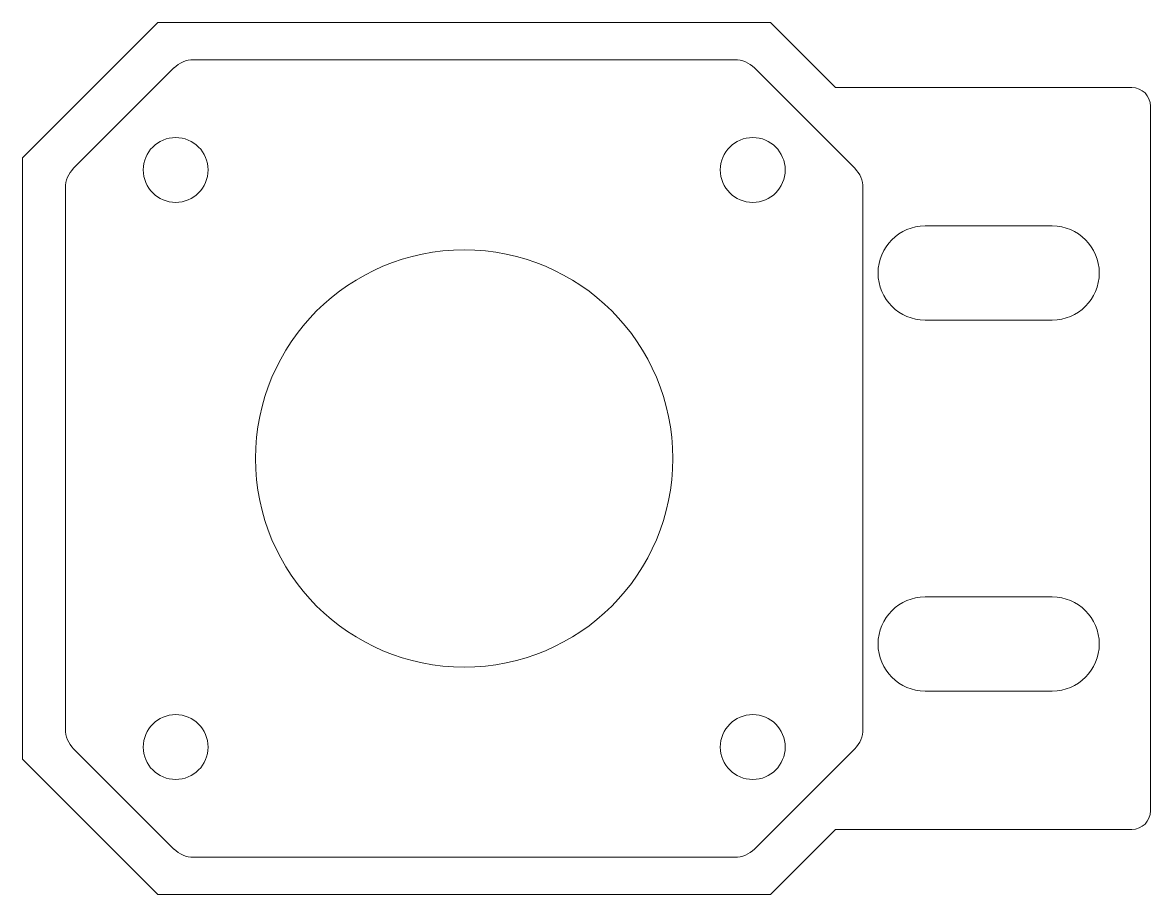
# Model space of a CAD drawing. Header units: millimetres. Extents: x 14.8 to 75.6, y 10.4 to 57.5.
import ezdxf

# ---------------------------------------------------------------- set-up
doc = ezdxf.new("R2010")
doc.units = ezdxf.units.MM

msp = doc.modelspace()

# ---------------------------------------------------------------- linework, layer by layer
at = {"color": 7, "linetype": 'Continuous', "lineweight": 15}
for p, q in [((22.119, 57.456), (14.829, 50.166)), ((55.163, 57.456), (22.119, 57.456)), ((55.163, 57.456), (58.667, 53.952)), ((53.227, 55.452), (24.055, 55.452)), ((22.994, 55.013), (17.58, 49.599)), ((59.701, 49.599), (54.287, 55.013)), ((74.641, 53.952), (58.667, 53.952)), ((75.641, 14.952), (75.641, 52.952)), ((14.829, 17.738), (14.829, 50.166)), ((17.141, 48.538), (17.141, 19.366)), ((60.141, 19.366), (60.141, 48.538)), ((70.344, 46.49), (63.492, 46.49)), ((70.344, 41.415), (63.492, 41.415)), ((70.344, 26.49), (63.492, 26.49)), ((70.344, 21.415), (63.492, 21.415)), ((17.58, 18.306), (22.994, 12.891)), ((54.287, 12.891), (59.701, 18.306)), ((22.119, 10.448), (14.829, 17.738)), ((55.163, 10.448), (58.667, 13.952)), ((74.641, 13.952), (58.667, 13.952)), ((24.055, 12.452), (53.227, 12.452)), ((55.163, 10.448), (22.119, 10.448))]:
    msp.add_line(p, q, dxfattribs=at)
for centre, radius in [((23.084, 49.508), 1.75), ((54.197, 49.508), 1.75), ((38.641, 33.952), 11.25), ((23.084, 18.396), 1.75), ((54.197, 18.396), 1.75)]:
    msp.add_circle(centre, radius, dxfattribs=at)
for centre, radius, start, end in [((24.055, 53.952), 1.5, 90, 135), ((53.227, 53.952), 1.5, 45, 90), ((74.641, 52.952), 1, 360, 90), ((18.641, 48.538), 1.5, 135, 180), ((58.641, 48.538), 1.5, 0, 45), ((63.492, 43.952), 2.538, 90, 270), ((70.344, 43.952), 2.538, 270, 90), ((63.492, 23.952), 2.538, 90, 270), ((70.344, 23.952), 2.538, 270, 90), ((18.641, 19.366), 1.5, 180, 225), ((58.641, 19.366), 1.5, 315, 0), ((74.641, 14.952), 1, 270, 0), ((24.055, 13.952), 1.5, 225, 270), ((53.227, 13.952), 1.5, 270, 315)]:
    msp.add_arc(centre, radius, start, end, dxfattribs=at)

doc.saveas('drawing.dxf')
